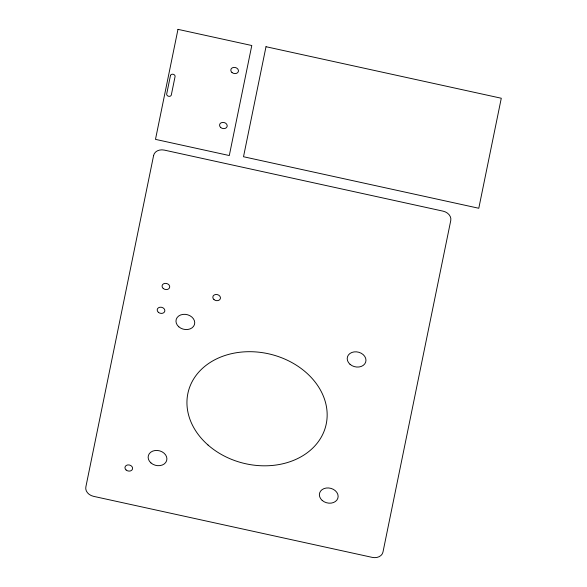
<?xml version="1.0" encoding="UTF-8"?>
<svg xmlns="http://www.w3.org/2000/svg" width="587" height="587" viewBox="0 0 587 587"><rect width="100%" height="100%" fill="white"/><g stroke="black" fill="none" stroke-linecap="round" stroke-linejoin="round"><path stroke-width="0.88" d="M177.978 29.35L155.482 139.368L229.297 155.54L251.786 45.515L177.978 29.35M153.625 155.423L85.841 486.99A9.443 7.484 13.7 0 0 93.568 496.345L372.246 557.379A9.443 7.484 13.7 0 0 382.973 552.066L450.765 220.499A9.443 7.484 13.7 0 0 443.038 211.144L164.353 150.111A9.443 7.484 13.7 0 0 153.625 155.423M170.45 75.598L166.701 93.935A2.363 1.871 13.7 0 0 168.63 96.275A2.363 1.871 13.7 0 0 171.316 94.947L175.065 76.604A2.363 1.871 13.7 0 0 173.136 74.27A2.363 1.871 13.7 0 0 170.45 75.598M266.006 46.711L243.51 156.736L478.787 208.26L501.283 98.242L266.006 46.711M163.215 288.452A3.874 3.067 13.7 0 0 169.606 287.564A3.874 3.067 13.7 0 0 164.866 283.389A3.874 3.067 13.7 0 0 163.215 288.452M213.962 299.561A3.874 3.067 13.7 0 0 220.352 298.68A3.874 3.067 13.7 0 0 215.612 294.505A3.874 3.067 13.7 0 0 213.962 299.561M126.102 469.989A3.874 3.067 13.7 0 0 132.493 469.101A3.874 3.067 13.7 0 0 127.753 464.926A3.874 3.067 13.7 0 0 126.102 469.989M158.343 312.291A3.874 3.067 13.7 0 0 164.734 311.404A3.874 3.067 13.7 0 0 159.994 307.228A3.874 3.067 13.7 0 0 158.343 312.291M150.954 462.916A9.487 7.514 13.7 0 0 166.613 460.751A9.487 7.514 13.7 0 0 154.997 450.53A9.487 7.514 13.7 0 0 150.954 462.916M350.021 364.292A9.487 7.514 13.7 0 0 365.679 362.12A9.487 7.514 13.7 0 0 354.064 351.907A9.487 7.514 13.7 0 0 350.021 364.292M208.011 445.005A70.851 56.132 13.7 0 0 324.963 428.789A70.851 56.132 13.7 0 0 238.183 352.464A70.851 56.132 13.7 0 0 208.011 445.005M322.19 500.418A9.487 7.514 13.7 0 0 337.848 498.253A9.487 7.514 13.7 0 0 326.233 488.032A9.487 7.514 13.7 0 0 322.19 500.418M178.786 326.79A9.487 7.514 13.7 0 0 194.444 324.618A9.487 7.514 13.7 0 0 182.828 314.405A9.487 7.514 13.7 0 0 178.786 326.79M220.705 127.489A3.874 3.067 13.7 0 0 227.096 126.601A3.874 3.067 13.7 0 0 222.356 122.426A3.874 3.067 13.7 0 0 220.705 127.489M231.953 72.48A3.874 3.067 13.7 0 0 238.344 71.592A3.874 3.067 13.7 0 0 233.604 67.417A3.874 3.067 13.7 0 0 231.953 72.48"/></g></svg>
